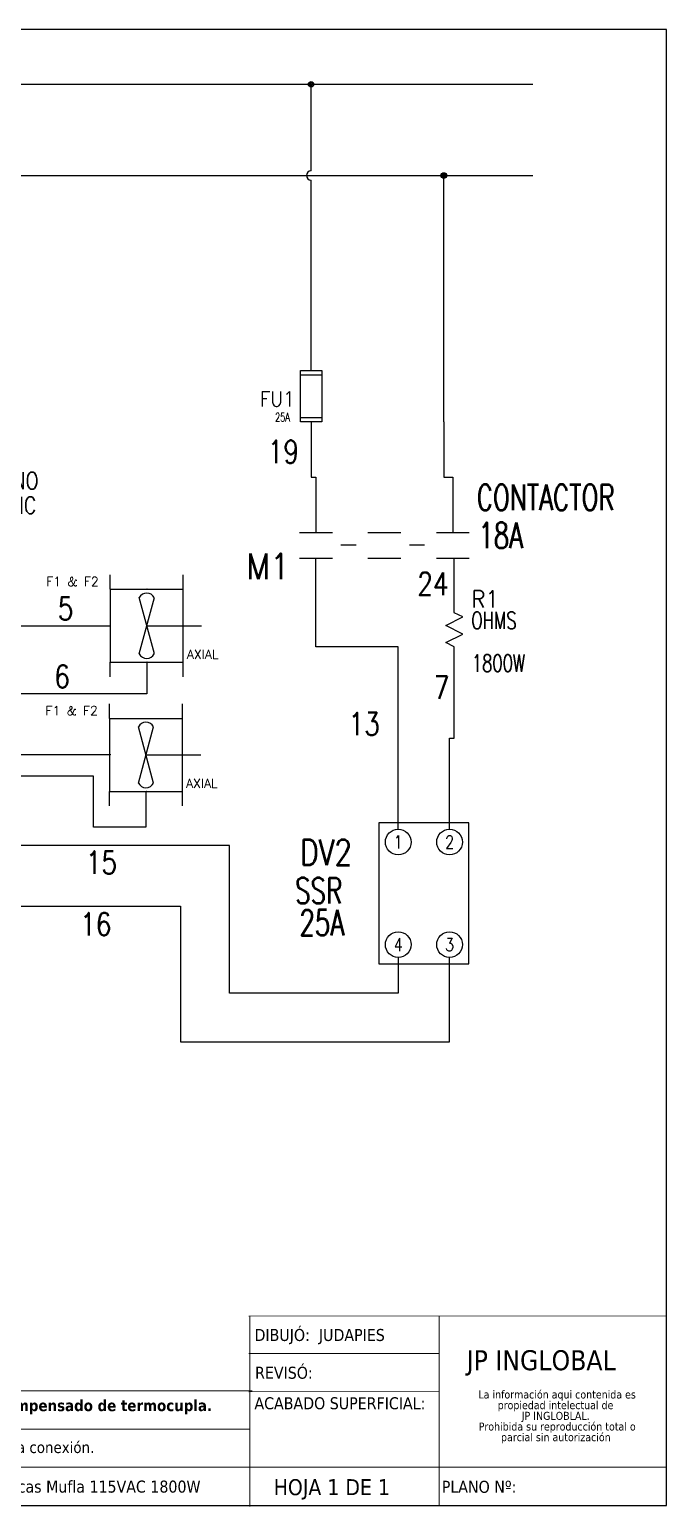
# Model space of a CAD drawing. Header units: millimetres. Extents: x 123.5 to 144.3, y 105.4 to 121.6.
# Drawn here: x 137.28 to 144.26, y 105.39 to 121.59 of the extents above; entities that cross this region are included whole.
import ezdxf
from ezdxf.enums import TextEntityAlignment as Align

# ---------------------------------------------------------------- set-up
doc = ezdxf.new("R2010")
doc.units = ezdxf.units.MM
doc.linetypes.add('CENTERX2', pattern=[20.32, 12.7, -2.54, 2.54, -2.54])
for name, color, linetype in [('BLK_12AWG', 7, 'Continuous'), ('CONTORNO', 179, 'Continuous'), ('DESC', 250, 'Continuous'), ('DESCCHILD', 20, 'Continuous'), ('LINK', 9, 'Continuous'), ('MISC', 7, 'Continuous'), ('SYMS', 7, 'Continuous'), ('TAGS', 250, 'Continuous'), ('TERMS', 250, 'Continuous'), ('WIREFIXED', 7, 'Continuous'), ('WIRES', 7, 'Continuous')]:
    doc.layers.add(name, color=color, linetype=linetype)
doc.layers.add('WIRENO', color=7, linetype='Continuous', true_color=0x000000)
doc.styles.add('SLDTEXTSTYLE0', font='tahoma.ttf')
doc.styles.add('SLDTEXTSTYLE1', font='tahomabd.ttf')
doc.styles.add('WD', font='romans.shx')

# ---------------------------------------------------------------- blocks, each defined once
blk = doc.blocks.new('SW_NOTE_2')
at = {"layer": 'CONTORNO', "color": 0, "char_height": 1.0583, "attachment_point": 2, "style": 'SLDTEXTSTYLE0'}
for s, insert in [('La información aqui contenida es ', (10.29, 1.34)), ('propiedad intelectual de', (10.08, -0.07)), ('JP INGLOBLAL.', (10.1, -1.48)), ('Prohibida su reproducción total o ', (10.3, -2.89)), ('parcial sin autorización', (10.12, -4.3))]:
    blk.add_mtext(s, dxfattribs=dict(at, insert=insert))
blk = doc.blocks.new('VMS21')
at = {"linetype": 'Continuous'}
for p, q in [((-0.08, 0.0625), (0.08, 0.0625)), ((-0.08, -0.0625), (0.08, -0.0625))]:
    blk.add_line(p, q, dxfattribs=at)
at = {"style": 'WD'}
for tag, p, width in [('INST', (0.125, 0.2808), 0.7), ('LOC', (0.125, 0.1113), 0.7), ('TAG2', (0.1269, -0.045), 0.9), ('XREF', (0.1287, -0.1994), 0.7), ('DESC1', (0.1287, -0.3514), 0.7), ('DESC2', (0.1287, -0.5076), 0.7), ('DESC3', (0.1287, -0.6639), 0.7)]:
    blk.add_attdef(tag, p, '', height=0.125, dxfattribs=dict(at, width=width))
at = {"linetype": 'Continuous', "style": 'WD', "width": 0.9, "flags": 8}
blk.add_attdef('TERM01', text='', height=0.125, dxfattribs=at).set_placement((-0.0312, 0.125), align=Align.RIGHT)
at = {"color": 7, "style": 'WD', "flags": 1}
for tag, p in [('X2TERM01', (0, 0.0625)), ('X8TERM02', (0, -0.0625))]:
    blk.add_attdef(tag, p, '', height=0.0125, dxfattribs=at)
at = {"style": 'WD'}
for tag, p, flags in [('FAMILY', (-0.1808, 0.0031), 9), ('CONTACT', (-0.1808, -0.0135), 1)]:
    blk.add_attdef(tag, p, '', height=0.01, dxfattribs=dict(at, flags=flags))
at = {"color": 7, "style": 'WD'}
for tag, p in [('X4LINK', (-0.1406, 0)), ('X1LINK', (0.125, 0))]:
    blk.add_attdef(tag, p, '', height=0.01, dxfattribs=at)
at = {"linetype": 'Continuous', "style": 'WD', "width": 0.9, "flags": 8}
blk.add_attdef('TERM02', text='', height=0.125, dxfattribs=at).set_placement((-0.0312, -0.125), align=Align.TOP_RIGHT)
blk = doc.blocks.new('VFU1')
for p, q in [((-0.078, -0.188), (-0.078, 0.188)), ((-0.078, 0.188), (0.078, 0.188)), ((-0.078, 0.156), (0.078, 0.156)), ((0.078, 0.188), (0.078, -0.188)), ((-0.078, -0.156), (0.078, -0.156)), ((0.078, -0.188), (-0.078, -0.188))]:
    blk.add_line(p, q)
at = {"linetype": 'Continuous', "style": 'WD'}
for tag, height, flags, p in [('TERM01', 0.0625, 8, (-0.055, 0.207)), ('MFG', 0.01, 9, (-0.08, -0.088)), ('CAT', 0.01, 9, (-0.08, -0.073))]:
    blk.add_attdef(tag, text='', height=height, dxfattribs=dict(at, flags=flags)).set_placement(p, align=Align.RIGHT)
at = {"style": 'WD'}
for tag, p, height, width in [('INST', (0.281, 0.163), 0.0625, 0.7), ('LOC', (0.281, 0.078), 0.0625, 0.7), ('TAG1', (0.158, -0.061), 0.109, 0.9), ('DESC1', (0.281, -0.196), 0.0625, 0.7), ('DESC2', (0.281, -0.29), 0.0625, 0.7), ('DESC3', (0.281, -0.375), 0.0625, 0.7)]:
    blk.add_attdef(tag, p, '', height=height, dxfattribs=dict(at, width=width))
at = {"style": 'WD', "width": 0.7}
blk.add_attdef('RATING1', text='', height=0.0938, rotation=90, dxfattribs=at).set_placement((0, 0), align=Align.MIDDLE_CENTER)
at = {"color": 7, "style": 'WD', "flags": 1}
for tag, p in [('X2TERM01', (0, 0.188)), ('X8TERM02', (0, -0.188))]:
    blk.add_attdef(tag, p, '', height=0.0109, dxfattribs=at)
at = {"color": 7, "style": 'WD'}
for tag, p in [('X4LINK', (-0.125, 0)), ('X1LINK', (0.141, 0))]:
    blk.add_attdef(tag, p, '', height=0.01, dxfattribs=at)
at = {"linetype": 'Continuous', "style": 'WD', "flags": 9}
blk.add_attdef('ASSYCODE', text='', height=0.01, dxfattribs=at).set_placement((-0.098, -0.108), align=Align.CENTER)
at = {"style": 'WD', "flags": 9}
blk.add_attdef('FAMILY', text='', height=0.01, dxfattribs=at).set_placement((-0.08, -0.036), align=Align.RIGHT)
at = {"linetype": 'Continuous', "style": 'WD', "flags": 8}
blk.add_attdef('TERM02', text='', height=0.0625, dxfattribs=at).set_placement((-0.041, -0.213), align=Align.TOP_RIGHT)
blk = doc.blocks.new('WDDOT')
for radius in [0.03, 0.0187, 0.00929]:
    blk.add_circle((0, 0), radius)
blk = doc.blocks.new('VDV1TF')
for p, q in [((-0.0938, 0.3438), (-0.0938, -0.3438)), ((0.3438, 0.3438), (-0.0938, 0.3438)), ((0.3438, -0.3438), (0.3438, 0.3438)), ((-0.0938, -0.3438), (0.3438, -0.3438))]:
    blk.add_line(p, q)
for centre in [(0, 0.25), (0.25, 0.25), (0, -0.25), (0.25, -0.25)]:
    blk.add_circle(centre, 0.0625)
at = {"style": 'WD', "width": 0.7}
for tag, p in [('INST', (0.1305, 0.5446)), ('LOC', (0.1305, 0.375)), ('RATING2', (0.125, -0.1562))]:
    blk.add_attdef(tag, text='', height=0.125, dxfattribs=at).set_placement(p, align=Align.CENTER)
at = {"style": 'WD', "flags": 1}
for tag, p in [('X2TERM02', (0, 0.3125)), ('X2TERM04', (0.25, 0.3125)), ('X4TERM02', (-0.0625, 0.25)), ('X1TERM04', (0.3125, 0.25)), ('X4TERM01', (-0.0625, -0.25)), ('X1TERM03', (0.3125, -0.25)), ('X8TERM01', (0, -0.3125)), ('X8TERM03', (0.25, -0.3125))]:
    blk.add_attdef(tag, p, '', height=0.0125, dxfattribs=at)
at = {"linetype": 'Continuous', "style": 'WD', "width": 0.8, "flags": 8}
for tag, p in [('TERM02', (0, 0.25)), ('TERM04', (0.25, 0.25)), ('TERM01', (0, -0.25)), ('TERM03', (0.25, -0.25))]:
    blk.add_attdef(tag, text='', height=0.0625, dxfattribs=at).set_placement(p, align=Align.MIDDLE)
at = {"style": 'WD'}
for tag, p, width in [('TAG1', (0.4219, 0.0774), 0.8), ('DESC1', (0.4219, -0.0789), 0.7), ('DESC2', (0.4219, -0.2351), 0.7), ('XREF', (0.4219, -0.3914), 0.7)]:
    blk.add_attdef(tag, p, '', height=0.125, dxfattribs=dict(at, width=width))
at = {"style": 'WD', "width": 0.7}
blk.add_attdef('RATING1', text='', height=0.125, dxfattribs=at).set_placement((0.125, 0.0625), align=Align.MIDDLE)
at = {"style": 'WD', "flags": 9}
blk.add_attdef('FAMILY', text='', height=0.01, dxfattribs=at).set_placement((0.1197, -0.0802), align=Align.CENTER)
at = {"linetype": 'Continuous', "style": 'WD', "flags": 9}
blk.add_attdef('ASSYCODE', text='', height=0.01, dxfattribs=at).set_placement((0.125, -0.1406), align=Align.CENTER)
at = {"linetype": 'Continuous', "style": 'WD', "flags": 1}
for tag, p in [('MFG', (0.125, -0.1096)), ('CAT', (0.125, -0.0907))]:
    blk.add_attdef(tag, text='', height=0.01, dxfattribs=at).set_placement(p, align=Align.MIDDLE)
blk = doc.blocks.new('VRE1')
for p, q in [((0.062, 0.094), (0, 0.125)), ((-0.062, 0.031), (0.062, 0.094)), ((0.062, -0.031), (-0.062, 0.031)), ((-0.062, -0.094), (0.062, -0.031)), ((0, -0.125), (-0.062, -0.094))]:
    blk.add_line(p, q)
at = {"style": 'WD'}
for tag, p, width in [('INST', (0.219, 0.488), 0.7), ('LOC', (0.219, 0.318), 0.7), ('TAG1', (0.127, 0.162), 0.9), ('RATING1', (0.125, 0.006), 0.7), ('RATING2', (0.125, -0.151), 0.7), ('DESC1', (0.129, -0.307), 0.7), ('DESC2', (0.129, -0.463), 0.7)]:
    blk.add_attdef(tag, p, '', height=0.125, dxfattribs=dict(at, width=width))
at = {"linetype": 'Continuous', "style": 'WD', "flags": 8}
blk.add_attdef('TERM01', text='', height=0.125, dxfattribs=at).set_placement((-0.055, 0.144), align=Align.RIGHT)
at = {"style": 'WD', "flags": 9}
blk.add_attdef('FAMILY', (-0.184, 0.08), '', height=0.01, rotation=90, dxfattribs=at)
at = {"linetype": 'Continuous', "style": 'WD', "flags": 9}
for tag, p in [('CAT', (-0.139, 0.105)), ('MFG', (-0.12, 0.103)), ('ASSYCODE', (-0.094, 0.094))]:
    blk.add_attdef(tag, text='', height=0.01, rotation=90, dxfattribs=at).set_placement(p, align=Align.CENTER)
at = {"color": 7, "style": 'WD', "flags": 1}
for tag, p in [('X2TERM01', (0, 0.125)), ('X8TERM02', (0, -0.125))]:
    blk.add_attdef(tag, p, '', height=0.0125, dxfattribs=at)
at = {"linetype": 'Continuous', "style": 'WD', "flags": 8}
blk.add_attdef('TERM02', text='', height=0.125, dxfattribs=at).set_placement((-0.041, -0.151), align=Align.TOP_RIGHT)
blk = doc.blocks.new('WD_WNV')
at = {"style": 'WD', "flags": 1}
for tag, p in [('W01USER', (-0.0625, 0.0938)), ('W02USER', (-0.0625, 0.0859)), ('W03USER', (-0.0625, 0.0781)), ('W04USER', (-0.0625, 0.0703)), ('W05USER', (-0.0625, 0.0625)), ('W06USER', (-0.0625, 0.0547)), ('W07USER', (-0.0625, 0.0469)), ('W08USER', (-0.0625, 0.0391)), ('W09USER', (-0.0625, 0.0312)), ('W10USER', (-0.0625, 0.0234))]:
    blk.add_attdef(tag, text='', height=0.005, dxfattribs=at).set_placement(p, align=Align.CENTER)
at = {"linetype": 'Continuous', "style": 'WD', "width": 0.8}
blk.add_attdef('WIRENO', text='', height=0.125, dxfattribs=at).set_placement((-0.05, 0), align=Align.MIDDLE_RIGHT)
blk = doc.blocks.new('HMS1')
blk.add_circle((0, 0), 0.156)
at = {"style": 'WD'}
for tag, width, p in [('INST', 0.7, (0.006, 0.528)), ('LOC', 0.7, (0.006, 0.359)), ('TAG1', 0.9, (0, 0.202))]:
    blk.add_attdef(tag, text='', height=0.125, dxfattribs=dict(at, width=width)).set_placement(p, align=Align.CENTER)
at = {"linetype": 'Continuous', "style": 'WD', "flags": 9}
blk.add_attdef('ASSYCODE', text='', height=0.01, dxfattribs=at).set_placement((0, 0.113), align=Align.CENTER)
at = {"style": 'WD', "flags": 9}
blk.add_attdef('FAMILY', text='', height=0.01, dxfattribs=at).set_placement((-0.005, 0.17), align=Align.CENTER)
at = {"linetype": 'Continuous', "style": 'WD', "flags": 1}
for tag, p in [('MFG', (0, 0.14)), ('CAT', (0, 0.159))]:
    blk.add_attdef(tag, text='', height=0.01, dxfattribs=at).set_placement(p, align=Align.MIDDLE)
at = {"style": 'WD'}
for tag, p, width in [('DESC1', (1.126, 0.076), 0.9), ('DESC2', (1.126, -0.081), 0.9), ('DESC3', (1.126, -0.237), 0.9), ('XREFNO', (1.359, -0.393), 0.8), ('XREFNC', (1.359, -0.549), 0.8)]:
    blk.add_attdef(tag, p, '', height=0.125, dxfattribs=dict(at, width=width))
at = {"style": 'WD', "flags": 1}
for tag, p in [('X4TERM01', (-0.156, 0)), ('X1TERM02', (0.156, 0))]:
    blk.add_attdef(tag, p, '', height=0.0125, dxfattribs=at)
at = {"linetype": 'Continuous', "style": 'WD'}
blk.add_attdef('TERM01', text='', height=0.125, dxfattribs=at).set_placement((-0.2, -0.035), align=Align.TOP_RIGHT)
blk.add_attdef('TERM02', text='', height=0.125, dxfattribs=at).set_placement((0.2, -0.035), align=Align.TOP_LEFT)
at = {"style": 'WD', "width": 0.8, "flags": 8}
for tag, p in [('NO', (1.126, -0.393)), ('NC', (1.126, -0.549))]:
    blk.add_attdef(tag, p, '', height=0.125, dxfattribs=at)
blk = doc.blocks.new('HM1_AXIAL_FLOW_FAN1')
for p, q in [((-0.5, 0.5), (-0.5, 0.7)), ((0.5, 0.5), (0.5, 0.7)), ((-0.5, 0.5), (0.5, 0.5)), ((-0.5, 0.5), (-0.5, -0.5)), ((0.5, -0.5), (0.5, 0.5)), ((-0.104, -0.386), (0.104, 0.386)), ((0.104, -0.386), (-0.104, 0.386)), ((0, 0), (0.75, 0)), ((-0.5, -0.5), (0.5, -0.5)), ((-0.5, -0.7), (-0.5, -0.5)), ((0.5, -0.7), (0.5, -0.5))]:
    blk.add_line(p, q)
for centre, start, end in [((0, 0.333), 27.1247, 152.8753), ((0, -0.333), 207.1247, 332.8753)]:
    blk.add_arc(centre, 0.116, start, end)
at = {"style": 'WD'}
for tag, height, p in [('INST', 0.125, (-0.658, 0.914)), ('LOC', 0.125, (-0.66, 0.738)), ('TAG1', 0.125, (-0.658, 0.544)), ('TERM01', 0.0625, (-0.51, 0.016))]:
    blk.add_attdef(tag, text='', height=height, dxfattribs=at).set_placement(p, align=Align.RIGHT)
for tag, p, height in [('X2TERM04', (0, 0.5), 0.005), ('TERM04', (0.009, 0.51), 0.0625), ('X4TERM01', (-0.5, 0), 0.01), ('X1TERM03', (0.5, 0), 0.005), ('TERM03', (0.511, 0.012), 0.0625), ('RATING1', (0.549, -0.237), 0.125), ('DESC1', (0.549, -0.453), 0.125), ('X8TERM02', (0, -0.5), 0.005), ('TERM02', (0.002, -0.573), 0.0625), ('DESC2', (0.549, -0.637), 0.125), ('DESC3', (0.549, -0.827), 0.125), ('WDTAGALT', (0.569, -1.005), 0.125)]:
    blk.add_attdef(tag, p, '', height=height, dxfattribs=at)
blk.add_attdef('XREF', text='', height=0.0625, rotation=0.0625, dxfattribs=at).set_placement((0.726, 0.558), align=Align.TOP_CENTER)
at = {"style": 'WD', "flags": 1}
for tag, p in [('FAMILY', (-0.587, -0.278)), ('CAT', (-0.587, -0.322)), ('MFG', (-0.585, -0.353)), ('ASSYCODE', (-0.557, -0.383)), ('WDTYPE', (-0.572, -0.419))]:
    blk.add_attdef(tag, text='', height=0.01, dxfattribs=at).set_placement(p, align=Align.CENTER)
blk = doc.blocks.new('WD_WNH')
at = {"linetype": 'Continuous', "style": 'WD', "width": 0.8}
blk.add_attdef('WIRENO', text='', height=0.125, dxfattribs=at).set_placement((0, 0.0625), align=Align.CENTER)
at = {"style": 'WD', "flags": 1}
for tag, p in [('W01USER', (0, 0.0781)), ('W02USER', (0, 0.0703)), ('W03USER', (0, 0.0625)), ('W04USER', (0, 0.0547)), ('W05USER', (0, 0.0469)), ('W06USER', (0, 0.0391)), ('W07USER', (0, 0.0312)), ('W08USER', (0, 0.0234)), ('W09USER', (0, 0.0156)), ('W10USER', (0, 0.0078))]:
    blk.add_attdef(tag, text='', height=0.005, dxfattribs=at).set_placement(p, align=Align.CENTER)

msp = doc.modelspace()

# ---------------------------------------------------------------- linework, layer by layer
at = {"color": 7, "linetype": 'Continuous'}
for p, q in [((144.256, 121.59), (123.506, 121.59)), ((144.256, 105.405), (144.256, 121.59)), ((123.506, 105.405), (144.256, 105.405))]:
    msp.add_line(p, q, dxfattribs=at)
at = {"color": 7, "linetype": 'CENTERX2', "lineweight": 0}
for p in [(144.256, 108.823), (133.462, 105.405)]:
    msp.add_line(p, (144.256, 105.405), dxfattribs=at)
at = {"color": 7, "linetype": 'Continuous', "lineweight": 0}
for p, q in [((144.256, 107.486), (139.681, 107.481)), ((139.691, 107.486), (139.691, 105.394)), ((141.766, 107.486), (141.766, 105.397)), ((141.766, 107.071), (139.681, 107.073)), ((139.717, 106.662), (133.47, 106.662)), ((141.766, 106.656), (139.681, 106.653)), ((139.691, 106.241), (133.465, 106.241)), ((144.256, 105.826), (133.465, 105.826))]:
    msp.add_line(p, q, dxfattribs=at)
at = {"layer": 'BLK_12AWG'}
for p, q in [((132.774, 120.99), (142.793, 120.99)), ((140.363, 120.04), (140.363, 120.99)), ((132.989, 119.99), (142.793, 119.99)), ((140.363, 117.851), (140.363, 119.94)), ((141.817, 117.851), (141.817, 119.99))]:
    msp.add_line(p, q, dxfattribs=at)
msp.add_arc((140.363, 119.99), 0.05, 90, 270, dxfattribs=at)
at = {"layer": 'LINK'}
for points in [[(140.69, 115.938), (140.855, 115.938)], [(141.44, 115.938), (141.605, 115.938)]]:
    msp.add_lwpolyline(points, dxfattribs=at)
at = {"layer": 'WIRES'}
for p, q in [((141.817, 117.289), (141.817, 117.851)), ((140.363, 117.289), (140.363, 116.681)), ((141.817, 117.289), (141.817, 116.681)), ((140.363, 116.681), (140.416, 116.681)), ((140.416, 116.681), (140.416, 116.074)), ((141.817, 116.681), (141.916, 116.681)), ((141.916, 116.681), (141.916, 116.074)), ((140.416, 114.822), (140.416, 115.793)), ((141.931, 115.196), (141.931, 115.793)), ((137.134, 115.052), (138.163, 115.052)), ((141.317, 114.822), (140.416, 114.822)), ((141.317, 112.821), (141.317, 114.822)), ((141.931, 113.821), (141.931, 114.821)), ((138.563, 114.652), (138.563, 114.306)), ((138.563, 114.306), (136.871, 114.306)), ((141.88, 112.821), (141.88, 113.821)), ((141.88, 113.821), (141.931, 113.821)), ((138.154, 113.636), (136.61, 113.636)), ((137.98, 113.402), (135.65, 113.402)), ((137.98, 112.843), (137.98, 113.402)), ((138.554, 113.236), (138.554, 112.843)), ((138.554, 112.843), (137.98, 112.843)), ((139.468, 112.643), (135.533, 112.643)), ((139.468, 111.024), (139.468, 112.643)), ((135.511, 111.977), (138.933, 111.977)), ((138.933, 111.977), (138.933, 110.49)), ((141.317, 111.415), (141.317, 111.024)), ((141.88, 110.49), (141.88, 111.415)), ((141.317, 111.024), (139.468, 111.024)), ((138.933, 110.49), (141.88, 110.49))]:
    msp.add_line(p, q, dxfattribs=at)

# ---------------------------------------------------------------- block references
at = {"layer": 'CONTORNO', "color": 7, "xscale": 0.083, "yscale": 0.083, "zscale": 0.083}
msp.add_blockref('SW_NOTE_2', (142.204, 106.555), dxfattribs=at)
at = {"layer": 'SYMS'}
for p in [(140.363, 120.99), (141.817, 119.99)]:
    msp.add_blockref('WDDOT', p, dxfattribs=at)
ref = msp.add_blockref('VFU1', (140.363, 117.57), dxfattribs=dict(at, xscale=1.5, yscale=1.5, zscale=1.5))
ref.add_attrib('DESC1', '25A', (139.968, 117.293), dxfattribs={"layer": 'DESC', "height": 0.0938, "style": 'WD', "width": 0.7})
ref.add_attrib('TAG1', 'FU1', (139.802, 117.458), dxfattribs={"layer": 'TAGS', "height": 0.1641, "style": 'WD', "width": 0.9})
ref = msp.add_blockref('HMS1', (136.693, 115.966), dxfattribs=dict(at, xscale=1.5, yscale=1.5, zscale=1.5))
ref.add_attrib('NC', 'NC', (137.076, 116.28), dxfattribs={"layer": 'MISC', "height": 0.1875, "style": 'WD', "width": 0.8, "flags": 8})
ref.add_attrib('NO', 'NO', (137.094, 116.549), dxfattribs={"layer": 'MISC', "height": 0.1875, "style": 'WD', "width": 0.8, "flags": 8})
ref.add_attrib('TAG1', 'M1', dxfattribs={"layer": 'TAGS', "height": 0.1875, "style": 'WD', "width": 0.9}).set_placement((136.693, 116.27), align=Align.CENTER)
ref = msp.add_blockref('VMS21', (140.416, 115.933), dxfattribs=dict(at, xscale=2.25, yscale=2.25, zscale=2.25))
ref.add_attrib('DESC2', '18A', (142.195, 115.904), dxfattribs={"layer": 'DESCCHILD', "height": 0.2812, "style": 'WD', "width": 0.7})
ref.add_attrib('DESC1', 'CONTACTOR', (142.178, 116.319), dxfattribs={"layer": 'DESCCHILD', "height": 0.2812, "style": 'WD', "width": 0.7})
ref.add_attrib('TAG2', 'M1', (139.653, 115.562), dxfattribs={"layer": 'TAGS', "height": 0.2813, "style": 'WD', "width": 0.9})
at = {"layer": 'SYMS', "xscale": 2.25, "yscale": 2.25, "zscale": 2.25}
for p in [(141.166, 115.933), (141.916, 115.933)]:
    msp.add_blockref('VMS21', p, dxfattribs=at)
at = {"layer": 'SYMS'}
ref = msp.add_blockref('HM1_AXIAL_FLOW_FAN1', (138.563, 115.052), dxfattribs=dict(at, xscale=0.8, yscale=0.8, zscale=0.8))
ref.add_attrib('TAG1', 'F1 & F2', dxfattribs={"layer": 'TAGS', "height": 0.1, "style": 'WD'}).set_placement((138.036, 115.488), align=Align.RIGHT)
ref.add_attrib('DESC1', 'AXIAL', (139.002, 114.69), dxfattribs={"layer": 'DESC', "height": 0.1, "style": 'WD'})
ref.add_attrib('X8TERM02', '24', (138.563, 114.652), dxfattribs={"layer": 'MISC', "height": 0.004, "style": 'WD'})
ref.add_attrib('X2TERM04', '5', (138.563, 115.452), dxfattribs={"layer": 'MISC', "height": 0.004, "style": 'WD'})
ref = msp.add_blockref('VRE1', (141.931, 115.008), dxfattribs=dict(at, xscale=1.5, yscale=1.5, zscale=1.5))
ref.add_attrib('RATING1', 'OHMS', (142.119, 115.017), dxfattribs={"layer": 'MISC', "height": 0.1875, "style": 'WD', "width": 0.7})
ref.add_attrib('DESC1', '1800W', (142.124, 114.548), dxfattribs={"layer": 'DESC', "height": 0.1875, "style": 'WD', "width": 0.7})
ref.add_attrib('TAG1', 'R1', (142.122, 115.251), dxfattribs={"layer": 'TAGS', "height": 0.1875, "style": 'WD', "width": 0.9})
ref = msp.add_blockref('HM1_AXIAL_FLOW_FAN1', (138.554, 113.636), dxfattribs=dict(at, xscale=0.8, yscale=0.8, zscale=0.8))
ref.add_attrib('TAG1', 'F1 & F2', dxfattribs={"layer": 'TAGS', "height": 0.1, "style": 'WD'}).set_placement((138.027, 114.072), align=Align.RIGHT)
ref.add_attrib('DESC1', 'AXIAL', (138.993, 113.274), dxfattribs={"layer": 'DESC', "height": 0.1, "style": 'WD'})
ref.add_attrib('X4TERM01', '14', (138.154, 113.636), dxfattribs={"layer": 'MISC', "height": 0.008, "style": 'WD'})
ref.add_attrib('X8TERM02', '20', (138.554, 113.236), dxfattribs={"layer": 'MISC', "height": 0.004, "style": 'WD'})
ref.add_attrib('X2TERM04', '5', (138.554, 114.036), dxfattribs={"layer": 'MISC', "height": 0.004, "style": 'WD'})
ref = msp.add_blockref('VDV1TF', (141.317, 112.118), dxfattribs=dict(at, xscale=2.25, yscale=2.25, zscale=2.25))
ref.add_attrib('DESC2', '25A', (140.236, 111.656), dxfattribs={"layer": 'DESC', "height": 0.2812, "style": 'WD', "width": 0.7})
ref.add_attrib('DESC1', 'SSR', (140.188, 112.006), dxfattribs={"layer": 'DESC', "height": 0.2812, "style": 'WD', "width": 0.7})
ref.add_attrib('TAG1', 'DV2', (140.242, 112.427), dxfattribs={"layer": 'TAGS', "height": 0.2812, "style": 'WD', "width": 0.8})
ref.add_attrib('TERM03', '3', dxfattribs={"layer": 'TERMS', "linetype": 'Continuous', "height": 0.141, "style": 'WD', "width": 0.8, "flags": 8}).set_placement((141.88, 111.555), align=Align.MIDDLE)
ref.add_attrib('TERM04', '2', dxfattribs={"layer": 'TERMS', "linetype": 'Continuous', "height": 0.141, "style": 'WD', "width": 0.8, "flags": 8}).set_placement((141.88, 112.68), align=Align.MIDDLE)
ref.add_attrib('TERM02', '1', dxfattribs={"layer": 'TERMS', "linetype": 'Continuous', "height": 0.141, "style": 'WD', "width": 0.8, "flags": 8}).set_placement((141.317, 112.68), align=Align.MIDDLE)
ref.add_attrib('TERM01', '4', dxfattribs={"layer": 'TERMS', "linetype": 'Continuous', "height": 0.141, "style": 'WD', "width": 0.8, "flags": 8}).set_placement((141.317, 111.555), align=Align.MIDDLE)
at = {"layer": 'WIREFIXED'}
ref = msp.add_blockref('WD_WNV', (141.969, 115.512), dxfattribs=dict(at, xscale=2, yscale=2, zscale=2))
ref.add_attrib('WIRENOF', '24', dxfattribs={"linetype": 'Continuous', "height": 0.25, "style": 'WD', "width": 0.8}).set_placement((141.869, 115.512), align=Align.MIDDLE_RIGHT)
ref = msp.add_blockref('WD_WNH', (137.674, 114.992), dxfattribs=dict(at, xscale=2, yscale=2, zscale=2))
ref.add_attrib('WIRENOF', '5', dxfattribs={"linetype": 'Continuous', "height": 0.25, "style": 'WD', "width": 0.8}).set_placement((137.674, 115.117), align=Align.CENTER)
ref = msp.add_blockref('WD_WNV', (137.822, 114.496), dxfattribs=dict(at, xscale=2, yscale=2, zscale=2))
ref.add_attrib('WIRENOF', '6', dxfattribs={"linetype": 'Continuous', "height": 0.25, "style": 'WD', "width": 0.8}).set_placement((137.722, 114.496), align=Align.MIDDLE_RIGHT)
ref = msp.add_blockref('WD_WNV', (141.217, 113.976), dxfattribs=dict(at, xscale=2, yscale=2, zscale=2))
ref.add_attrib('WIRENOF', '13', dxfattribs={"linetype": 'Continuous', "height": 0.25, "style": 'WD', "width": 0.8}).set_placement((141.117, 113.976), align=Align.MIDDLE_RIGHT)
at = {"layer": 'WIRENO'}
ref = msp.add_blockref('WD_WNV', (140.33, 116.961), dxfattribs=dict(at, xscale=2, yscale=2, zscale=2))
ref.add_attrib('WIRENO', '19', dxfattribs={"linetype": 'Continuous', "height": 0.25, "style": 'WD', "width": 0.8}).set_placement((140.23, 116.961), align=Align.MIDDLE_RIGHT)
ref = msp.add_blockref('WD_WNV', (142.037, 114.379), dxfattribs=dict(at, xscale=2, yscale=2, zscale=2))
ref.add_attrib('WIRENO', '7', dxfattribs={"linetype": 'Continuous', "height": 0.25, "style": 'WD', "width": 0.8}).set_placement((141.879, 114.375), align=Align.MIDDLE_RIGHT)
ref = msp.add_blockref('WD_WNV', (138.52, 112.579), dxfattribs=dict(at, xscale=2, yscale=2, zscale=2))
ref.add_attrib('WIRENO', '15', dxfattribs={"linetype": 'Continuous', "height": 0.25, "style": 'WD', "width": 0.8}).set_placement((138.238, 112.456), align=Align.MIDDLE_RIGHT)
ref = msp.add_blockref('WD_WNV', (137.903, 111.865), dxfattribs=dict(at, xscale=2, yscale=2, zscale=2))
ref.add_attrib('WIRENO', '16', dxfattribs={"linetype": 'Continuous', "height": 0.25, "style": 'WD', "width": 0.8}).set_placement((138.176, 111.78), align=Align.MIDDLE_RIGHT)

# ---------------------------------------------------------------- texts
at = {"color": 7, "linetype": 'Continuous', "lineweight": 0, "attachment_point": 1, "style": 'SLDTEXTSTYLE0'}
for s, insert, char_height in [('REVISÓ:', (139.749, 106.927), 0.1318), ('\\pi-0.3735,l0.498,t0.996;{\\fTahoma|b1|i0|c0|p34;NOTA:^IVerificar polaridad de cable compensado de termocupla.}', (133.587, 106.564), 0.1245), ('MATERIAL: Cablear de acuerdo a potencia de cada conexión.', (133.505, 106.105), 0.1245), ('\\pi-0.39529,l0.52705,t1.0541;NOMBRE:^IConexiones Electricas y Electronicas Mufla 115VAC 1800W', (133.515, 105.678), 0.13176), ('HOJA 1 DE 1', (139.953, 105.694), 0.17568), ('PLANO Nº:', (141.795, 105.676), 0.1318)]:
    msp.add_mtext(s, dxfattribs=dict(at, insert=insert, char_height=char_height))
at = {"layer": 'CONTORNO', "color": 7, "char_height": 0.13176, "attachment_point": 1, "style": 'SLDTEXTSTYLE0'}
for s, insert in [('DIBUJÓ:  JUDAPIES', (139.743, 107.341)), ('ACABADO SUPERFICIAL:', (139.742, 106.592))]:
    msp.add_mtext(s, dxfattribs=dict(at, insert=insert))
at = {"layer": 'CONTORNO', "insert": (142.067, 107.108), "char_height": 0.2196, "attachment_point": 1, "style": 'SLDTEXTSTYLE1'}
msp.add_mtext('JP INGLOBAL', dxfattribs=at)

doc.saveas('drawing.dxf')
